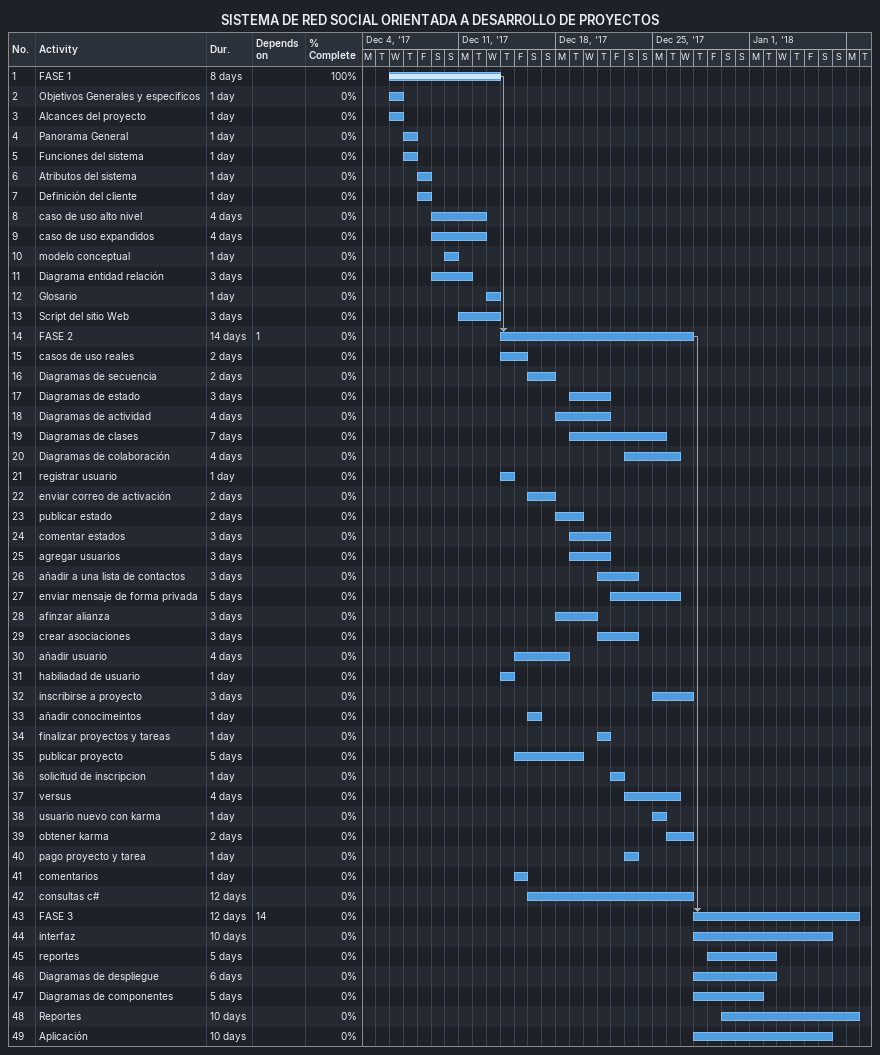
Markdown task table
SISTEMA DE RED SOCIAL ORIENTADA A DESARROLLO DE PROYECTOS

| ID | Task | Duration | Start | Finish | Predecessors | % complete |
|---|---|---|---|---|---|---|
| 1 | FASE 1 | 8d | 2017-12-06 | 2017-12-13 |  | 100 |
| 2 | Objetivos Generales y especificos | 1d | 2017-12-06 | 2017-12-06 |  | 0 |
| 3 | Alcances del proyecto | 1d | 2017-12-06 | 2017-12-06 |  | 0 |
| 4 | Panorama General | 1d | 2017-12-07 | 2017-12-07 |  | 0 |
| 5 | Funciones del sistema | 1d | 2017-12-07 | 2017-12-07 |  | 0 |
| 6 | Atributos del sistema | 1d | 2017-12-08 | 2017-12-08 |  | 0 |
| 7 | Definición del cliente | 1d | 2017-12-08 | 2017-12-08 |  | 0 |
| 8 | caso de uso alto nivel | 4d | 2017-12-09 | 2017-12-12 |  | 0 |
| 9 | caso de uso expandidos | 4d | 2017-12-09 | 2017-12-12 |  | 0 |
| 10 | modelo conceptual | 1d | 2017-12-10 | 2017-12-10 |  | 0 |
| 11 | Diagrama entidad relación | 3d | 2017-12-09 | 2017-12-11 |  | 0 |
| 12 | Glosario | 1d | 2017-12-13 | 2017-12-13 |  | 0 |
| 13 | Script del sitio Web | 3d | 2017-12-11 | 2017-12-13 |  | 0 |
| 14 | FASE 2 | 14d | 2017-12-14 | 2017-12-27 | 1 | 0 |
| 15 | casos de uso reales | 2d | 2017-12-14 | 2017-12-15 |  | 0 |
| 16 | Diagramas de secuencia | 2d | 2017-12-16 | 2017-12-17 |  | 0 |
| 17 | Diagramas de estado | 3d | 2017-12-19 | 2017-12-21 |  | 0 |
| 18 | Diagramas de actividad | 4d | 2017-12-18 | 2017-12-21 |  | 0 |
| 19 | Diagramas de clases | 7d | 2017-12-19 | 2017-12-25 |  | 0 |
| 20 | Diagramas de colaboración | 4d | 2017-12-23 | 2017-12-26 |  | 0 |
| 21 | registrar usuario | 1d | 2017-12-14 | 2017-12-14 |  | 0 |
| 22 | enviar correo de activación | 2d | 2017-12-16 | 2017-12-17 |  | 0 |
| 23 | publicar estado | 2d | 2017-12-18 | 2017-12-19 |  | 0 |
| 24 | comentar estados | 3d | 2017-12-19 | 2017-12-21 |  | 0 |
| 25 | agregar usuarios | 3d | 2017-12-19 | 2017-12-21 |  | 0 |
| 26 | añadir a una lista de contactos | 3d | 2017-12-21 | 2017-12-23 |  | 0 |
| 27 | enviar mensaje de forma privada | 5d | 2017-12-22 | 2017-12-26 |  | 0 |
| 28 | afinzar alianza | 3d | 2017-12-18 | 2017-12-20 |  | 0 |
| 29 | crear asociaciones | 3d | 2017-12-21 | 2017-12-23 |  | 0 |
| 30 | añadir usuario | 4d | 2017-12-15 | 2017-12-18 |  | 0 |
| 31 | habiliadad de usuario | 1d | 2017-12-14 | 2017-12-14 |  | 0 |
| 32 | inscribirse a proyecto | 3d | 2017-12-25 | 2017-12-27 |  | 0 |
| 33 | añadir conocimeintos | 1d | 2017-12-16 | 2017-12-16 |  | 0 |
| 34 | finalizar proyectos y tareas | 1d | 2017-12-21 | 2017-12-21 |  | 0 |
| 35 | publicar proyecto | 5d | 2017-12-15 | 2017-12-19 |  | 0 |
| 36 | solicitud de inscripcion | 1d | 2017-12-22 | 2017-12-22 |  | 0 |
| 37 | versus | 4d | 2017-12-23 | 2017-12-26 |  | 0 |
| 38 | usuario nuevo con karma | 1d | 2017-12-25 | 2017-12-25 |  | 0 |
| 39 | obtener karma | 2d | 2017-12-26 | 2017-12-27 |  | 0 |
| 40 | pago proyecto y tarea | 1d | 2017-12-23 | 2017-12-23 |  | 0 |
| 41 | comentarios | 1d | 2017-12-15 | 2017-12-15 |  | 0 |
| 42 | consultas c# | 12d | 2017-12-16 | 2017-12-27 |  | 0 |
| 43 | FASE 3 | 12d | 2017-12-28 | 2018-01-08 | 14 | 0 |
| 44 | interfaz | 10d | 2017-12-28 | 2018-01-06 |  | 0 |
| 45 | reportes | 5d | 2017-12-29 | 2018-01-02 |  | 0 |
| 46 | Diagramas de despliegue | 6d | 2017-12-28 | 2018-01-02 |  | 0 |
| 47 | Diagramas de componentes | 5d | 2017-12-28 | 2018-01-01 |  | 0 |
| 48 | Reportes | 10d | 2017-12-30 | 2018-01-08 |  | 0 |
| 49 | Aplicación | 10d | 2017-12-28 | 2018-01-06 |  | 0 |
